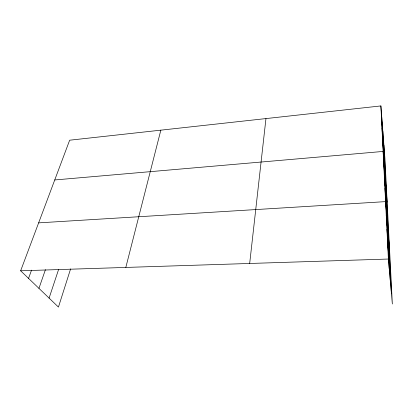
<?xml version="1.0" encoding="UTF-8"?>
<svg xmlns="http://www.w3.org/2000/svg" width="413" height="413" viewBox="0 0 413 413"><rect width="100%" height="100%" fill="white"/><g stroke="black" fill="none" stroke-linecap="round" stroke-linejoin="round"><path stroke-width="0.62" d="M249.679 263.468L265.962 118.583M125.82 267.428L160.843 130.162M70.602 268.889L58.445 307.076L20.65 270.794L69.658 140.203L380.879 105.924L384.911 158.133L392.35 304.035L388.385 259.034L380.879 105.924M49.095 298.103L58.543 269.643M38.946 288.357L45.435 269.658M28.554 278.383L31.548 270.138M54.738 179.96L383.109 151.437L387.157 202.133M38.636 222.87L385.572 201.627L389.598 250.03M20.65 270.794L388.385 259.034M387.647 243.923L388.488 253.685M386.238 215.245L387.089 225.338M386.929 229.334L387.776 239.272M384.926 188.462L385.778 198.818M383.698 163.383L384.549 173.956M384.302 175.721L385.153 186.191M382.526 139.517L383.378 150.26M381.411 116.776L382.257 127.648M381.958 127.968L382.81 138.778M383.914 145.226L391.385 293.08M382.83 131.21L390.326 281.057M381.726 116.848L389.227 268.605"/></g></svg>
